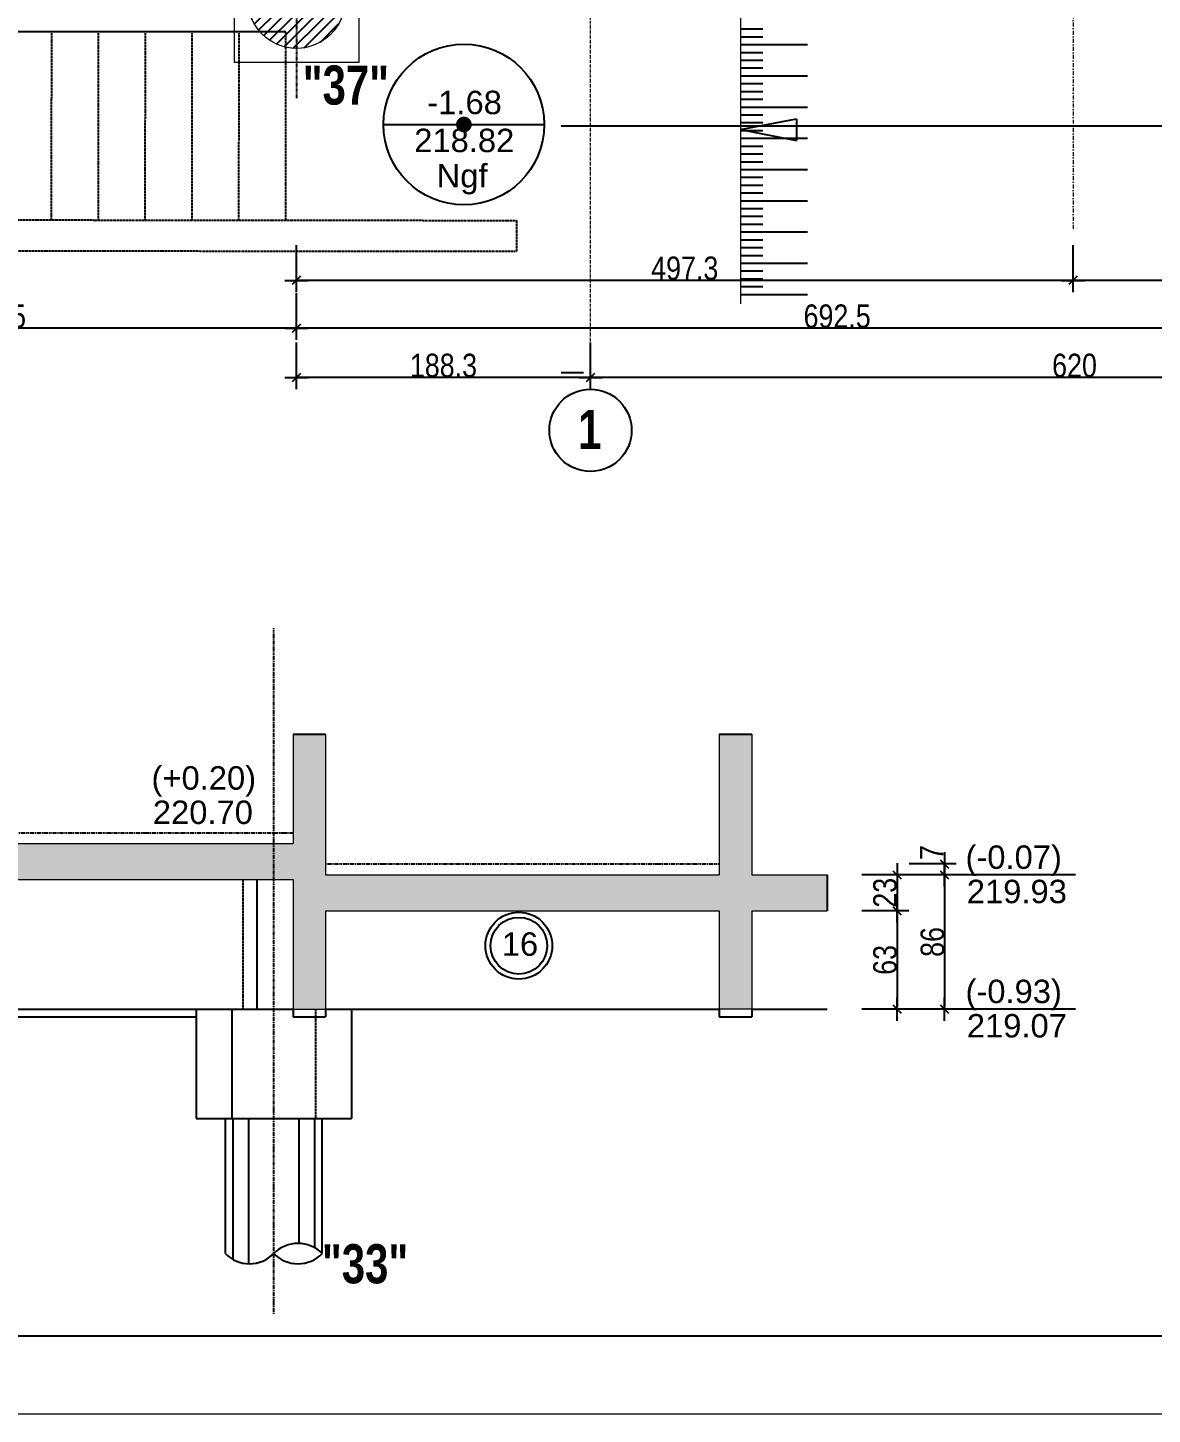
# Model space of a CAD drawing. Header units: millimetres. Extents: x -26249 to 60250, y -21218 to 23336.
# Drawn here: x -1757 to -1037, y 18295 to 19183 of the extents above; entities that cross this region are included whole.
import ezdxf
from ezdxf.enums import TextEntityAlignment as Align

# ---------------------------------------------------------------- set-up
doc = ezdxf.new("R2010")
doc.units = ezdxf.units.MM
for name, pattern in [('CACHEX2', [19.05, 12.7, -6.35]), ('Style de ligne -6', [1.04164, 0.625, -0.20828, 0.06943, -0.13893]), ('TIRETPTX2', [50.8, 25.4, -12.7, 0, -12.7])]:
    doc.linetypes.add(name, pattern=pattern)
for name, color, linetype in [('01_cote_gen', 4, 'Continuous'), ('01_linteaux', 2, 'Continuous'), ('01_murs_sup', 2, 'CACHEX2'), ('01_poch_murs', 253, 'Continuous'), ('01_texte', 230, 'Continuous'), ('AA_COTES', 2, 'Continuous')]:
    doc.layers.add(name, color=color, linetype=linetype)
for name, color, linetype, lineweight in [('01_murs_coup', 5, 'Continuous', 60), ('01_PIEUX', 5, 'Continuous', 60), ('B Général', 7, 'Continuous', 5)]:
    doc.layers.add(name, color=color, linetype=linetype, lineweight=lineweight)
doc.styles.add('impact', font='impact.ttf')
doc.styles.add('MATTE_TXT', font='arial.ttf')
doc.styles.add('STYLE2', font='ARIALN.TTF')
doc.dimstyles.new('JB50', dxfattribs={"dimscale": 0.1, "dimtxt": 150, "dimasz": 15, "dimexe": 0.1, "dimexo": 0.1, "dimgap": 0.09, "dimtad": 1, "dimdec": 1, "dimdsep": 46, "dimtxsty": 'STYLE2', "dimblk1": 'BOND_G', "dimblk2": 'BOND_D', "dimsah": 1, "dimcen": 1.5, "dimdle": 0.01, "dimse1": 1, "dimse2": 1, "dimclrd": 4, "dimclre": 2, "dimclrt": 6, "dimazin": 2, "dimtfac": 2.333333, "dimtdec": 1, "dimtix": 1, "dimtmove": 2, "dimatfit": 3, "dimldrblk": 'BOND_G', "dimfxl": 1, "dimtolj": 1, "dimtzin": 0, "dimarcsym": 0})

# ---------------------------------------------------------------- blocks, each defined once
blk = doc.blocks.new('BOND_G')
at = {"layer": 'AA_COTES', "color": 0}
for p, q in [((0, -5), (0, 15)), ((5, 0), (-5, 0)), ((1.77, 1.77), (-1.77, -1.77))]:
    blk.add_line(p, q, dxfattribs=at)
blk = doc.blocks.new('BOND_D')
at = {"layer": 'AA_COTES', "color": 0}
for p, q in [((5, 0), (-5, 0)), ((-1.77, -1.77), (1.77, 1.77)), ((0, 5), (0, -15))]:
    blk.add_line(p, q, dxfattribs=at)
blk = doc.blocks.new('*D297')
at = {"layer": '01_cote_gen', "color": 4, "lineweight": -2, "ltscale": 3, "transparency": 16777216}
blk.add_line((-893.84, 19020.83), (-1086.03, 19020.83), dxfattribs=at)
at = {"layer": 'Defpoints', "color": 0, "ltscale": 3, "transparency": 16777216}
for p in [(-892.34, 19156.38), (-1087.53, 19053.33), (-1087.53, 19020.83)]:
    blk.add_point(p, dxfattribs=at)
at = {"layer": '01_cote_gen', "color": 4, "lineweight": -2, "ltscale": 3, "transparency": 16777216, "xscale": 1.5, "yscale": 1.5, "zscale": 1.5, "rotation": 180}
blk.add_blockref('BOND_D', (-1087.53, 19020.83), dxfattribs=at)
at = {"layer": '01_cote_gen', "color": 4, "lineweight": -2, "ltscale": 3, "transparency": 16777216, "xscale": 1.5, "yscale": 1.5, "zscale": 1.5}
blk.add_blockref('BOND_G', (-892.34, 19020.83), dxfattribs=at)
at = {"layer": '01_cote_gen', "color": 6, "ltscale": 3, "transparency": 16777216, "insert": (-989.94, 19028.5), "char_height": 15, "attachment_point": 5, "style": 'STYLE2'}
blk.add_mtext('\\A1;195.2', dxfattribs=at)
blk = doc.blocks.new('*D298')
at = {"layer": '01_cote_gen', "color": 4, "lineweight": -2, "ltscale": 3, "transparency": 16777216}
blk.add_line((-1089.03, 19020.83), (-1583.36, 19020.83), dxfattribs=at)
at = {"layer": 'Defpoints', "color": 0, "ltscale": 3, "transparency": 16777216}
for p in [(-1584.86, 19156.38), (-1087.53, 19141.81), (-1584.86, 19020.83)]:
    blk.add_point(p, dxfattribs=at)
at = {"layer": '01_cote_gen', "color": 4, "lineweight": -2, "ltscale": 3, "transparency": 16777216, "xscale": 1.5, "yscale": 1.5, "zscale": 1.5, "rotation": 180}
blk.add_blockref('BOND_D', (-1584.86, 19020.83), dxfattribs=at)
at = {"layer": '01_cote_gen', "color": 4, "lineweight": -2, "ltscale": 3, "transparency": 16777216, "xscale": 1.5, "yscale": 1.5, "zscale": 1.5}
blk.add_blockref('BOND_G', (-1087.53, 19020.83), dxfattribs=at)
at = {"layer": '01_cote_gen', "color": 6, "ltscale": 3, "transparency": 16777216, "insert": (-1336.2, 19028.5), "char_height": 15, "attachment_point": 5, "style": 'STYLE2'}
blk.add_mtext('\\A1;497.3', dxfattribs=at)
blk = doc.blocks.new('*D299')
at = {"layer": '01_cote_gen', "color": 4, "lineweight": -2, "ltscale": 3, "transparency": 16777216}
blk.add_line((-893.84, 18990.14), (-1583.36, 18990.14), dxfattribs=at)
at = {"layer": 'Defpoints', "color": 0, "ltscale": 3, "transparency": 16777216}
for p in [(-1584.86, 19013.33), (-892.34, 19013.33), (-1584.86, 18990.14)]:
    blk.add_point(p, dxfattribs=at)
at = {"layer": '01_cote_gen', "color": 4, "lineweight": -2, "ltscale": 3, "transparency": 16777216, "xscale": 1.5, "yscale": 1.5, "zscale": 1.5, "rotation": 180}
blk.add_blockref('BOND_D', (-1584.86, 18990.14), dxfattribs=at)
at = {"layer": '01_cote_gen', "color": 4, "lineweight": -2, "ltscale": 3, "transparency": 16777216, "xscale": 1.5, "yscale": 1.5, "zscale": 1.5}
blk.add_blockref('BOND_G', (-892.34, 18990.14), dxfattribs=at)
at = {"layer": '01_cote_gen', "color": 6, "ltscale": 3, "transparency": 16777216, "insert": (-1238.6, 18997.81), "char_height": 15, "attachment_point": 5, "style": 'STYLE2'}
blk.add_mtext('\\A1;692.5', dxfattribs=at)
blk = doc.blocks.new('*D301')
at = {"layer": '01_cote_gen', "color": 4, "lineweight": -2, "ltscale": 3, "transparency": 16777216}
blk.add_line((-1586.36, 18990.14), (-1958.41, 18990.14), dxfattribs=at)
at = {"layer": 'Defpoints', "color": 0, "ltscale": 3, "transparency": 16777216}
for p in [(-1959.91, 19156.38), (-1959.91, 18990.14), (-1584.86, 18982.64)]:
    blk.add_point(p, dxfattribs=at)
at = {"layer": '01_cote_gen', "color": 4, "lineweight": -2, "ltscale": 3, "transparency": 16777216, "xscale": 1.5, "yscale": 1.5, "zscale": 1.5, "rotation": 180}
blk.add_blockref('BOND_D', (-1959.91, 18990.14), dxfattribs=at)
at = {"layer": '01_cote_gen', "color": 4, "lineweight": -2, "ltscale": 3, "transparency": 16777216, "xscale": 1.5, "yscale": 1.5, "zscale": 1.5}
blk.add_blockref('BOND_G', (-1584.86, 18990.14), dxfattribs=at)
at = {"layer": '01_cote_gen', "color": 6, "ltscale": 3, "transparency": 16777216, "insert": (-1772.39, 18997.81), "char_height": 15, "attachment_point": 5, "style": 'STYLE2'}
blk.add_mtext('\\A1;375', dxfattribs=at)
blk = doc.blocks.new('*D500')
at = {"layer": '01_cote_gen', "color": 4, "lineweight": -2, "ltscale": 3, "transparency": 16777216}
blk.add_line((-778.08, 18958.59), (-1395.08, 18958.59), dxfattribs=at)
at = {"layer": 'Defpoints', "color": 0, "ltscale": 3, "transparency": 16777216}
for p in [(-1396.58, 19076.31), (-776.58, 18966.09), (-1396.58, 18958.59)]:
    blk.add_point(p, dxfattribs=at)
at = {"layer": '01_cote_gen', "color": 4, "lineweight": -2, "ltscale": 3, "transparency": 16777216, "xscale": 1.5, "yscale": 1.5, "zscale": 1.5, "rotation": 180}
blk.add_blockref('BOND_D', (-1396.58, 18958.59), dxfattribs=at)
at = {"layer": '01_cote_gen', "color": 4, "lineweight": -2, "ltscale": 3, "transparency": 16777216, "xscale": 1.5, "yscale": 1.5, "zscale": 1.5}
blk.add_blockref('BOND_G', (-776.58, 18958.59), dxfattribs=at)
at = {"layer": '01_cote_gen', "color": 6, "ltscale": 3, "transparency": 16777216, "insert": (-1086.58, 18966.26), "char_height": 15, "attachment_point": 5, "style": 'STYLE2'}
blk.add_mtext('\\A1;620', dxfattribs=at)
blk = doc.blocks.new('*D501')
at = {"layer": '01_cote_gen', "color": 4, "lineweight": -2, "ltscale": 3, "transparency": 16777216}
blk.add_line((-1398.08, 18958.59), (-1583.36, 18958.59), dxfattribs=at)
at = {"layer": 'Defpoints', "color": 0, "ltscale": 3, "transparency": 16777216}
for p in [(-1584.86, 18982.64), (-1396.58, 18972.76), (-1584.86, 18958.59)]:
    blk.add_point(p, dxfattribs=at)
at = {"layer": '01_cote_gen', "color": 4, "lineweight": -2, "ltscale": 3, "transparency": 16777216, "xscale": 1.5, "yscale": 1.5, "zscale": 1.5, "rotation": 180}
blk.add_blockref('BOND_D', (-1584.86, 18958.59), dxfattribs=at)
at = {"layer": '01_cote_gen', "color": 4, "lineweight": -2, "ltscale": 3, "transparency": 16777216, "xscale": 1.5, "yscale": 1.5, "zscale": 1.5}
blk.add_blockref('BOND_G', (-1396.58, 18958.59), dxfattribs=at)
at = {"layer": '01_cote_gen', "color": 6, "ltscale": 3, "transparency": 16777216, "insert": (-1490.72, 18966.26), "char_height": 15, "attachment_point": 5, "style": 'STYLE2'}
blk.add_mtext('\\A1;188.3', dxfattribs=at)
blk = doc.blocks.new('*D373')
at = {"layer": '01_cote_gen', "color": 4, "lineweight": -2, "ltscale": 3, "transparency": 16777216}
blk.add_line((-1200.24, 18615.59), (-1200.24, 18555.59), dxfattribs=at)
at = {"layer": 'Defpoints', "color": 0, "ltscale": 3, "transparency": 16777216}
for p in [(-1222.74, 18617.09), (-1245.03, 18554.09), (-1200.24, 18554.09)]:
    blk.add_point(p, dxfattribs=at)
at = {"layer": '01_cote_gen', "color": 4, "lineweight": -2, "ltscale": 3, "transparency": 16777216, "xscale": 1.5, "yscale": 1.5, "zscale": 1.5}
for name, p, rotation in [('BOND_G', (-1200.24, 18617.09), 90), ('BOND_D', (-1200.24, 18554.09), 270)]:
    blk.add_blockref(name, p, dxfattribs=dict(at, rotation=rotation))
at = {"layer": '01_cote_gen', "color": 6, "ltscale": 3, "transparency": 16777216, "insert": (-1207.9, 18585.59), "char_height": 15, "attachment_point": 5, "rotation": 90, "style": 'STYLE2'}
blk.add_mtext('\\A1;63', dxfattribs=at)
blk = doc.blocks.new('*D374')
at = {"layer": '01_cote_gen', "color": 4, "lineweight": -2, "ltscale": 3, "transparency": 16777216}
blk.add_line((-1200.24, 18638.59), (-1200.24, 18618.59), dxfattribs=at)
at = {"layer": 'Defpoints', "color": 0, "ltscale": 3, "transparency": 16777216}
for p in [(-1245.03, 18640.09), (-1245.03, 18617.09), (-1200.24, 18617.09)]:
    blk.add_point(p, dxfattribs=at)
at = {"layer": '01_cote_gen', "color": 4, "lineweight": -2, "ltscale": 3, "transparency": 16777216, "xscale": 1.5, "yscale": 1.5, "zscale": 1.5}
for name, p, rotation in [('BOND_G', (-1200.24, 18640.09), 90), ('BOND_D', (-1200.24, 18617.09), 270)]:
    blk.add_blockref(name, p, dxfattribs=dict(at, rotation=rotation))
at = {"layer": '01_cote_gen', "color": 6, "ltscale": 3, "transparency": 16777216, "insert": (-1207.9, 18628.59), "char_height": 15, "attachment_point": 5, "rotation": 90, "style": 'STYLE2'}
blk.add_mtext('\\A1;23', dxfattribs=at)
blk = doc.blocks.new('*D110')
at = {"layer": '01_cote_gen', "color": 4, "lineweight": -2, "ltscale": 3, "transparency": 16777216}
blk.add_line((-1169.88, 18645.59), (-1169.88, 18641.59), dxfattribs=at)
at = {"layer": 'Defpoints', "color": 0, "ltscale": 3, "transparency": 16777216}
for p in [(-1283.83, 18647.09), (-1225.05, 18640.09), (-1169.88, 18640.09)]:
    blk.add_point(p, dxfattribs=at)
at = {"layer": '01_cote_gen', "color": 4, "lineweight": -2, "ltscale": 3, "transparency": 16777216, "xscale": 1.5, "yscale": 1.5, "zscale": 1.5}
for name, p, rotation in [('BOND_G', (-1169.88, 18647.09), 90), ('BOND_D', (-1169.88, 18640.09), 270)]:
    blk.add_blockref(name, p, dxfattribs=dict(at, rotation=rotation))
at = {"layer": '01_cote_gen', "color": 6, "ltscale": 3, "transparency": 16777216, "insert": (-1178.14, 18654.33), "char_height": 15, "attachment_point": 5, "rotation": 90, "style": 'STYLE2'}
blk.add_mtext('\\A1;7', dxfattribs=at)
blk = doc.blocks.new('*D111')
at = {"layer": '01_cote_gen', "color": 4, "lineweight": -2, "ltscale": 3, "transparency": 16777216}
blk.add_line((-1169.88, 18638.59), (-1169.88, 18555.59), dxfattribs=at)
at = {"layer": 'Defpoints', "color": 0, "ltscale": 3, "transparency": 16777216}
for p in [(-1192.74, 18640.09), (-1192.74, 18554.09), (-1169.88, 18554.09)]:
    blk.add_point(p, dxfattribs=at)
at = {"layer": '01_cote_gen', "color": 4, "lineweight": -2, "ltscale": 3, "transparency": 16777216, "xscale": 1.5, "yscale": 1.5, "zscale": 1.5}
for name, p, rotation in [('BOND_G', (-1169.88, 18640.09), 90), ('BOND_D', (-1169.88, 18554.09), 270)]:
    blk.add_blockref(name, p, dxfattribs=dict(at, rotation=rotation))
at = {"layer": '01_cote_gen', "color": 6, "ltscale": 3, "transparency": 16777216, "insert": (-1177.54, 18597.09), "char_height": 15, "attachment_point": 5, "rotation": 90, "style": 'STYLE2'}
blk.add_mtext('\\A1;86', dxfattribs=at)

msp = doc.modelspace()

# ---------------------------------------------------------------- hatches: boundary and pattern name
at = {"layer": '01_poch_murs'}
h = msp.add_hatch(dxfattribs=at)
h.set_pattern_fill('ANSI31', color=256, scale=1.5)
h.set_pattern_definition([(45, (-19793.555, 27903.6837), (-3.367596, 3.367596), [])])
h.paths.add_polyline_path([(-1584.863, 19231.416, 0.4142136), (-1615.863, 19200.416), (-1584.863, 19200.416)])
h.paths.add_polyline_path([(-1584.863, 19200.416), (-1615.863, 19200.416, 0.4142136), (-1584.863, 19169.416)])
h.paths.add_polyline_path([(-1584.863, 19231.416), (-1584.863, 19200.416), (-1553.863, 19200.416, 0.4142136)])
h.paths.add_polyline_path([(-1553.863, 19200.416), (-1584.863, 19200.416), (-1584.863, 19169.416, 0.4142136)])
at = {"layer": '01_poch_murs', "ltscale": 3}
h = msp.add_hatch(color=256, dxfattribs=at)
h.dxf.hatch_style = 1
h.paths.add_polyline_path([(-1245.033, 18640.085), (-1293.306, 18640.085), (-1293.306, 18730.189), (-1314.188, 18730.189), (-1314.188, 18640.085), (-1566.188, 18640.085), (-1566.188, 18730.189), (-1587.07, 18730.189), (-1587.07, 18660.085), (-2289.409, 18660.085), (-2289.409, 18554.085), (-2258.086, 18554.085), (-2258.086, 18637.085), (-1587.07, 18637.085), (-1587.07, 18554.085), (-1566.188, 18554.085), (-1566.188, 18617.085), (-1314.188, 18617.085), (-1314.188, 18554.085), (-1293.306, 18554.085), (-1293.306, 18617.085), (-1245.033, 18617.085)])

# ---------------------------------------------------------------- linework, layer by layer
at = {"layer": '01_linteaux', "linetype": 'TIRETPTX2', "ltscale": 0.01}
msp.add_line((-1584.863, 19263.574), (-1584.863, 19137.258), dxfattribs=at)
at = {"layer": '01_linteaux', "linetype": 'Continuous'}
msp.add_line((-1591.598, 19179.917), (-2149.372, 19179.917), dxfattribs=at)
at = {"layer": '01_linteaux', "linetype": 'TIRETPTX2', "ltscale": 0.02}
for p, q in [((-1599.384, 18358.973), (-1599.384, 18798.094)), ((-2321.509, 18667.085), (-1587.07, 18667.085)), ((-1566.188, 18647.085), (-1314.188, 18647.085))]:
    msp.add_line(p, q, dxfattribs=at)
at = {"layer": '01_linteaux', "linetype": 'CACHEX2', "ltscale": 0.05}
for p, q in [((-1619.17, 18637.085), (-1619.17, 18554.085)), ((-1572.573, 18554.085), (-1572.573, 18484.085))]:
    msp.add_line(p, q, dxfattribs=at)
at = {"layer": '01_linteaux'}
for p, q in [((-1610.165, 18637.085), (-1610.165, 18554.085)), ((-2258.086, 18554.085), (-1587.07, 18554.085)), ((-1649.195, 18554.085), (-1649.195, 18484.085)), ((-1626.195, 18554.085), (-1626.195, 18484.085)), ((-1587.07, 18554.085), (-1587.07, 18549.085)), ((-1566.188, 18554.085), (-1314.188, 18554.085)), ((-1566.188, 18554.085), (-1566.188, 18549.085)), ((-1549.573, 18554.085), (-1549.573, 18484.085)), ((-1314.188, 18554.085), (-1314.188, 18549.085)), ((-1293.306, 18554.085), (-1245.033, 18554.085)), ((-1293.306, 18554.085), (-1293.306, 18549.085)), ((-1998.929, 18549.085), (-1649.195, 18549.085)), ((-1587.07, 18549.085), (-1566.188, 18549.085)), ((-1314.188, 18549.085), (-1293.306, 18549.085)), ((-1649.195, 18484.085), (-1549.573, 18484.085)), ((-1630.384, 18397.503), (-1630.384, 18484.085)), ((-1568.384, 18397.503), (-1568.384, 18484.085))]:
    msp.add_line(p, q, dxfattribs=at)
for centre, start, end in [((-1583.884, 18382.433), 44.193871, 135.806129), ((-1614.884, 18412.573), 224.193871, 315.806129), ((-1583.884, 18412.573), 224.193871, 315.806129)]:
    msp.add_arc(centre, 21.618, start, end, dxfattribs=at)
at = {"layer": '01_murs_coup', "linetype": 'TIRETPTX2', "lineweight": 5, "ltscale": 0.1}
msp.add_line((-1087.533, 22304.263), (-1087.533, 19051.49), dxfattribs=at)
at = {"layer": '01_murs_coup', "linetype": 'Continuous', "lineweight": 5}
for p, q in [((-1587.07, 18730.189), (-1587.07, 18660.085)), ((-1566.188, 18730.189), (-1566.188, 18640.085)), ((-1314.188, 18730.189), (-1314.188, 18640.085)), ((-1293.306, 18730.189), (-1293.306, 18640.085)), ((-2289.409, 18660.085), (-1587.07, 18660.085)), ((-2258.086, 18637.085), (-1587.07, 18637.085)), ((-1587.07, 18637.085), (-1587.07, 18554.085)), ((-1566.188, 18640.085), (-1314.188, 18640.085)), ((-1293.306, 18640.085), (-1245.033, 18640.085)), ((-1566.188, 18617.085), (-1314.188, 18617.085)), ((-1566.188, 18617.085), (-1566.188, 18554.085)), ((-1314.188, 18617.085), (-1314.188, 18554.085)), ((-1293.306, 18617.085), (-1245.033, 18617.085)), ((-1293.306, 18617.085), (-1293.306, 18554.085)), ((-1587.07, 18554.085), (-1566.188, 18554.085)), ((-1293.306, 18554.085), (-1314.188, 18554.085)), ((1506.825, 18294.572), (-9943.175, 18294.572))]:
    msp.add_line(p, q, dxfattribs=at)
at = {"layer": '01_murs_sup', "ltscale": 0.05}
for p, q in [((-1741.72, 19059.526), (-1741.599, 19179.526)), ((-1711.72, 19059.496), (-1711.599, 19179.496)), ((-1681.72, 19059.465), (-1681.599, 19179.465)), ((-1651.72, 19059.435), (-1651.599, 19179.435)), ((-1621.72, 19059.405), (-1621.599, 19179.405)), ((-1591.72, 19059.375), (-1591.598, 19179.917)), ((-2129.493, 19059.917), (-1443.946, 19059.225)), ((-1443.946, 19059.225), (-1443.966, 19039.225)), ((-1443.966, 19039.225), (-2149.513, 19039.937))]:
    msp.add_line(p, q, dxfattribs=at)
at = {"layer": '01_PIEUX', "color": 2, "linetype": 'Continuous', "lineweight": 5}
for p, q in [((-1300.437, 19425.165), (-1300.437, 19005.861)), ((-1624.863, 19240.416), (-1624.863, 19160.416)), ((-1544.863, 19240.416), (-1544.863, 19160.416)), ((-1544.863, 19160.416), (-1624.863, 19160.416))]:
    msp.add_line(p, q, dxfattribs=at)
at = {"layer": '01_PIEUX', "linetype": 'Continuous', "lineweight": 5}
msp.add_circle((-1584.863, 19200.416), 31, dxfattribs=at)
at = {"layer": '01_poch_murs', "ltscale": 3}
for p, q in [((-1587.07, 18730.189), (-1566.188, 18730.189)), ((-1314.188, 18730.189), (-1293.306, 18730.189)), ((-1245.033, 18640.085), (-1245.033, 18617.085))]:
    msp.add_line(p, q, dxfattribs=at)
at = {"layer": '01_poch_murs'}
for p, q in [((-1625.384, 18393.676), (-1625.384, 18484.085)), ((-1615.384, 18390.96), (-1615.384, 18484.085)), ((-1583.384, 18484.085), (-1583.384, 18404.046)), ((-1573.384, 18484.085), (-1573.384, 18401.33))]:
    msp.add_line(p, q, dxfattribs=at)
at = {"layer": '01_texte'}
for p, q in [((-1300.437, 19181.861), (-1286.15, 19181.861)), ((-1300.437, 19176.861), (-1286.15, 19176.861)), ((-1300.437, 19171.861), (-1257.65, 19171.861)), ((-1300.437, 19166.861), (-1286.15, 19166.861)), ((-1300.437, 19161.861), (-1286.15, 19161.861)), ((-1300.437, 19156.861), (-1286.15, 19156.861)), ((-1300.437, 19151.861), (-1257.65, 19151.861)), ((-1300.437, 19146.861), (-1286.15, 19146.861)), ((-1300.437, 19141.861), (-1286.15, 19141.861)), ((-1300.437, 19136.861), (-1286.15, 19136.861)), ((-1300.437, 19131.861), (-1257.65, 19131.861)), ((-1529.115, 19120.661), (-1426.185, 19120.661)), ((-1300.437, 19126.861), (-1286.15, 19126.861)), ((-1300.437, 19117.361), (-1264.65, 19124.361)), ((-1300.437, 19121.861), (-1286.15, 19121.861)), ((-1264.65, 19124.361), (-1264.65, 19110.361)), ((-239.084, 19119.661), (-1415.437, 19119.661)), ((-1300.437, 19117.361), (-1264.65, 19110.361)), ((-1300.437, 19116.861), (-1286.15, 19116.861)), ((-1300.437, 19111.861), (-1257.65, 19111.861)), ((-1300.437, 19106.861), (-1286.15, 19106.861)), ((-1300.437, 19101.861), (-1286.15, 19101.861)), ((-1300.437, 19096.861), (-1286.15, 19096.861)), ((-1300.437, 19091.861), (-1257.65, 19091.861)), ((-1300.437, 19086.861), (-1286.15, 19086.861)), ((-1300.437, 19081.861), (-1286.15, 19081.861)), ((-1300.437, 19076.861), (-1286.15, 19076.861)), ((-1300.437, 19071.861), (-1257.65, 19071.861)), ((-1300.437, 19066.861), (-1286.15, 19066.861)), ((-1300.437, 19061.861), (-1286.15, 19061.861)), ((-1300.437, 19056.861), (-1286.15, 19056.861)), ((-1300.437, 19051.861), (-1257.65, 19051.861)), ((-1300.437, 19046.861), (-1286.15, 19046.861)), ((-1300.437, 19041.861), (-1286.15, 19041.861)), ((-1300.437, 19036.861), (-1286.15, 19036.861)), ((-1300.437, 19031.861), (-1257.65, 19031.861)), ((-1300.437, 19026.861), (-1286.15, 19026.861)), ((-1300.437, 19021.861), (-1286.15, 19021.861)), ((-1300.437, 19016.861), (-1286.15, 19016.861)), ((-1300.437, 19011.861), (-1257.65, 19011.861)), ((-1415.437, 18961.861), (-1401.15, 18961.861)), ((-1085.965, 18640.085), (-1162.377, 18640.085)), ((-1085.965, 18554.085), (-1162.377, 18554.085)), ((1506.825, 18344.572), (-9893.175, 18344.572))]:
    msp.add_line(p, q, dxfattribs=at)
at = {"layer": '01_texte', "const_width": 5}
msp.add_lwpolyline([(-1480.15, 19120.661, 1), (-1475.15, 19120.661, 1)], format="xyb", close=True, dxfattribs=at)
at = {"layer": '01_texte'}
for centre, radius in [((-1477.65, 19120.661), 51.465), ((-1396.581, 18924.754), 26.337), ((-1442.449, 18594.696), 21.397), ((-1442.449, 18594.696), 18.157)]:
    msp.add_circle(centre, radius, dxfattribs=at)
at = {"layer": 'B Général', "color": 1, "linetype": 'Style de ligne -6', "lineweight": 13, "ltscale": 3}
msp.add_line((-1396.581, 18972.76), (-1396.581, 22304.263), dxfattribs=at)

# ---------------------------------------------------------------- texts
at = {"layer": '01_texte', "style": 'impact'}
for s, p in [('"37"', (-1553.225, 19125.955)), ('"33"', (-1540.925, 18370.996))]:
    msp.add_text(s, height=25, rotation=0, dxfattribs=at).set_placement(p, align=Align.BOTTOM_CENTER)
at = {"layer": '01_texte', "style": 'MATTE_TXT'}
for s, p in [('-1.68', (-1501.077, 19127.284)), ('218.82', (-1509.45, 19102.975)), ('Ngf', (-1495.116, 19080.339)), ('(+0.20)', (-1677.699, 18694.626)), ('220.70', (-1676.855, 18672.635)), ('(-0.07)', (-1156.396, 18643.911)), ('219.93', (-1155.552, 18621.919)), ('16', (-1453.378, 18588.246)), ('(-0.93)', (-1156.396, 18557.911)), ('219.07', (-1155.552, 18535.919))]:
    msp.add_text(s, height=15, dxfattribs=at).set_placement(p)
at = {"layer": '01_texte', "insert": (-1404.5, 18937.842), "char_height": 25, "attachment_point": 1, "rotation": 0, "line_spacing_factor": 0.895453, "style": 'impact'}
msp.add_mtext('1', dxfattribs=at)

# ---------------------------------------------------------------- dimensions: what is measured, and where the dimension line sits
at = {"layer": '01_cote_gen', "ltscale": 3}
for base, p1, p2, picture, middle in [((-1959.911, 18990.138), (-1584.863, 18982.638), (-1959.911, 19156.379), '*D301', (-1772.387, 18997.806)), ((-1584.863, 19020.833), (-1087.533, 19141.808), (-1584.863, 19156.379), '*D298', (-1336.198, 19028.501)), ((-1087.533, 19020.833), (-892.341, 19156.379), (-1087.533, 19053.334), '*D297', (-989.937, 19028.501)), ((-1396.581, 18958.591), (-776.584, 18966.091), (-1396.581, 19076.307), '*D500', (-1086.582, 18966.258)), ((-1584.863, 18990.138), (-892.341, 19013.333), (-1584.863, 19013.333), '*D299', (-1238.602, 18997.806)), ((-1584.863, 18958.591), (-1396.581, 18972.76), (-1584.863, 18982.638), '*D501', (-1490.722, 18966.258))]:
    dim = msp.add_linear_dim(base=base, p1=p1, p2=p2, dimstyle='JB50', dxfattribs=at)
    dim.commit()
    dim.dimension.update_dxf_attribs({"geometry": picture, "text_midpoint": middle})
dim = msp.add_linear_dim(base=(-1169.877, 18640.085), p1=(-1283.827, 18647.085), p2=(-1225.047, 18640.085), angle=90, dimstyle='JB50', dxfattribs=at)
dim.commit()
dim.dimension.update_dxf_attribs({"geometry": '*D110', "text_midpoint": (-1178.143, 18654.33), "dimtype": 160})
for base, p1, p2, picture, middle in [((-1200.237, 18617.085), (-1245.033, 18640.085), (-1245.033, 18617.085), '*D374', (-1207.905, 18628.585)), ((-1169.877, 18554.085), (-1192.737, 18640.085), (-1192.737, 18554.085), '*D111', (-1177.545, 18597.085)), ((-1200.237, 18554.085), (-1222.737, 18617.085), (-1245.033, 18554.085), '*D373', (-1207.905, 18585.585))]:
    dim = msp.add_linear_dim(base=base, p1=p1, p2=p2, angle=90, dimstyle='JB50', dxfattribs=at)
    dim.commit()
    dim.dimension.update_dxf_attribs({"geometry": picture, "text_midpoint": middle})

doc.saveas('drawing.dxf')
